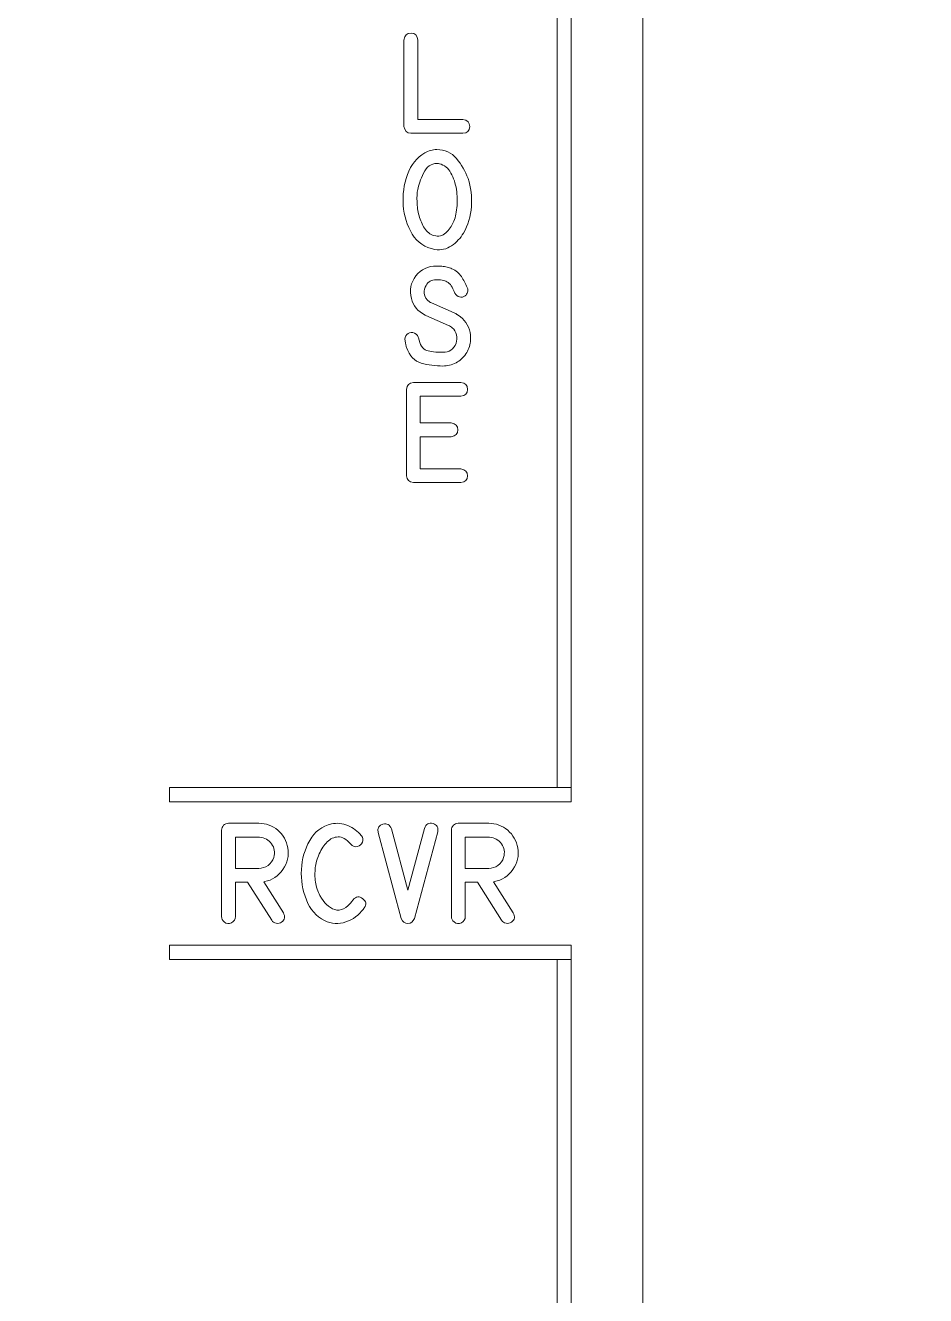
# Model space of a CAD drawing. Header units: millimetres. Extents: x -209 to 236, y -93 to 88.
# Drawn here: x -95.89 to -64.19, y -45.61 to -0.87 of the extents above; entities that cross this region are included whole.
import ezdxf

# ---------------------------------------------------------------- set-up
doc = ezdxf.new("R2010")
doc.units = ezdxf.units.MM
doc.header["$MEASUREMENT"] = 0
doc.layers.add('LED', color=7, linetype='Continuous')

msp = doc.modelspace()

# ---------------------------------------------------------------- linework, layer by layer
at = {"layer": 'LED', "color": 240, "lineweight": 9}
for points in [[(-90.8223, -28.212), (-76.6669, -28.212), (-76.6669, -27.712), (-90.8223, -27.712), (-90.8223, -28.212)], [(-90.8223, -33.7679), (-76.6669, -33.7679), (-76.6669, -33.2679), (-90.8223, -33.2679), (-90.8223, -33.7679)]]:
    msp.add_lwpolyline(points, close=True, dxfattribs=at)
at = {"layer": 'LED', "color": 250, "lineweight": 9}
msp.add_open_spline([(-64.1878, 86.0226), (-64.188, 86.4206), (-64.3464, 86.8023), (-64.628, 87.0836), (-64.628, 87.0836), (-64.9097, 87.3649), (-65.2897, 87.5228), (-65.6878, 87.5226), (-65.6878, 87.5226), (-65.6878, 87.5226), (-207.1378, 87.5226), (-207.1378, 87.5226), (-207.1378, 87.5226), (-207.5358, 87.5223), (-207.9175, 87.3639), (-208.1988, 87.0823), (-208.1988, 87.0823), (-208.4801, 86.8006), (-208.638, 86.4206), (-208.6378, 86.0226), (-208.6378, 86.0226), (-208.6378, 86.0226), (-208.6378, 81.5351), (-208.6378, 81.5351), (-208.6378, 81.5351), (-208.6375, 81.137), (-208.4791, 80.7553), (-208.1975, 80.474), (-208.1975, 80.474), (-207.9158, 80.1927), (-207.5358, 80.0348), (-207.1378, 80.0351), (-207.1378, 80.0351), (-207.1378, 80.0351), (-204.6753, 80.0351), (-204.6753, 80.0351), (-204.6753, 80.0351), (-202.5317, 80.0351), (-200.5509, 78.8915), (-199.4791, 77.0351), (-199.4791, 77.0351), (-198.4073, 75.1787), (-198.4073, 72.8915), (-199.4791, 71.0351), (-199.4791, 71.0351), (-200.5509, 69.1787), (-202.5317, 68.0351), (-204.6753, 68.0351), (-204.6753, 68.0351), (-204.6753, 68.0351), (-207.1378, 68.0351), (-207.1378, 68.0351), (-207.1378, 68.0351), (-207.5358, 68.0348), (-207.9175, 67.8764), (-208.1988, 67.5948), (-208.1988, 67.5948), (-208.4801, 67.3131), (-208.638, 66.9331), (-208.6378, 66.5351), (-208.6378, 66.5351), (-208.6378, 66.5351), (-208.6378, 24.3851), (-208.6378, 24.3851), (-208.6378, 24.3851), (-208.6375, 23.987), (-208.4791, 23.6053), (-208.1975, 23.324), (-208.1975, 23.324), (-207.9158, 23.0427), (-207.5358, 22.8848), (-207.1378, 22.8851), (-207.1378, 22.8851), (-207.1378, 22.8851), (-204.6753, 22.8851), (-204.6753, 22.8851), (-204.6753, 22.8851), (-202.5317, 22.8851), (-200.5509, 21.7415), (-199.4791, 19.8851), (-199.4791, 19.8851), (-198.4073, 18.0287), (-198.4073, 15.7415), (-199.4791, 13.8851), (-199.4791, 13.8851), (-200.5509, 12.0287), (-202.5317, 10.8851), (-204.6753, 10.8851), (-204.6753, 10.8851), (-204.6753, 10.8851), (-207.1378, 10.8851), (-207.1378, 10.8851), (-207.1378, 10.8851), (-207.5358, 10.8848), (-207.9175, 10.7264), (-208.1988, 10.4448), (-208.1988, 10.4448), (-208.4801, 10.1631), (-208.638, 9.7831), (-208.6378, 9.3851), (-208.6378, 9.3851), (-208.6378, 9.3851), (-208.6378, -70.8649), (-208.6378, -70.8649), (-208.6378, -70.8649), (-208.6375, -71.263), (-208.4791, -71.6447), (-208.1975, -71.926), (-208.1975, -71.926), (-207.9158, -72.2073), (-207.5358, -72.3652), (-207.1378, -72.3649), (-207.1378, -72.3649), (-207.1378, -72.3649), (-204.6753, -72.3649), (-204.6753, -72.3649), (-204.6753, -72.3649), (-202.5317, -72.3649), (-200.5509, -73.5085), (-199.4791, -75.3649), (-199.4791, -75.3649), (-198.4073, -77.2213), (-198.4073, -79.5085), (-199.4791, -81.3649), (-199.4791, -81.3649), (-200.5509, -83.2213), (-202.5317, -84.3649), (-204.6753, -84.3649), (-204.6753, -84.3649), (-204.6753, -84.3649), (-207.1378, -84.3649), (-207.1378, -84.3649), (-207.1378, -84.3649), (-207.5358, -84.3652), (-207.9175, -84.5236), (-208.1988, -84.8052), (-208.1988, -84.8052), (-208.4801, -85.0869), (-208.638, -85.4669), (-208.6378, -85.8649), (-208.6378, -85.8649), (-208.6378, -85.8649), (-208.6378, -90.3524), (-208.6378, -90.3524), (-208.6378, -90.3524), (-208.6375, -90.7505), (-208.4791, -91.1322), (-208.1975, -91.4135), (-208.1975, -91.4135), (-207.9158, -91.6948), (-207.5358, -91.8527), (-207.1378, -91.8524), (-207.1378, -91.8524), (-207.1378, -91.8524), (-65.6878, -91.8524), (-65.6878, -91.8524), (-65.6878, -91.8524), (-65.2897, -91.8522), (-64.908, -91.6938), (-64.6267, -91.4121), (-64.6267, -91.4121), (-64.3454, -91.1305), (-64.1875, -90.7505), (-64.1878, -90.3524), (-64.1878, -90.3524), (-64.1878, -90.3524), (-64.1878, -85.8649), (-64.1878, -85.8649), (-64.1878, -85.8649), (-64.188, -85.4669), (-64.3464, -85.0852), (-64.628, -84.8039), (-64.628, -84.8039), (-64.9097, -84.5226), (-65.2897, -84.3647), (-65.6878, -84.3649), (-65.6878, -84.3649), (-65.6878, -84.3649), (-68.1503, -84.3649), (-68.1503, -84.3649), (-68.1503, -84.3649), (-69.7406, -84.3659), (-71.2661, -83.7352), (-72.3913, -82.6114), (-72.3913, -82.6114), (-73.5165, -81.4876), (-74.1493, -79.9552), (-74.1503, -78.3649), (-74.1503, -78.3649), (-74.1503, -78.3649), (-74.1503, 16.8851), (-74.1503, 16.8851), (-74.1503, 16.8851), (-74.1513, 18.4754), (-73.5205, 20.0009), (-72.3967, 21.1261), (-72.3967, 21.1261), (-71.2729, 22.2514), (-69.7406, 22.8841), (-68.1503, 22.8851), (-68.1503, 22.8851), (-68.1503, 22.8851), (-65.6878, 22.8851), (-65.6878, 22.8851), (-65.6878, 22.8851), (-65.2897, 22.8853), (-64.908, 23.0437), (-64.6267, 23.3254), (-64.6267, 23.3254), (-64.3454, 23.607), (-64.1875, 23.987), (-64.1878, 24.3851), (-64.1878, 24.3851), (-64.1878, 24.3851), (-64.1878, 66.5351), (-64.1878, 66.5351), (-64.1878, 66.5351), (-64.188, 66.9331), (-64.3464, 67.3148), (-64.628, 67.5961), (-64.628, 67.5961), (-64.9097, 67.8774), (-65.2897, 68.0353), (-65.6878, 68.0351), (-65.6878, 68.0351), (-65.6878, 68.0351), (-68.1503, 68.0351), (-68.1503, 68.0351), (-68.1503, 68.0351), (-70.2939, 68.0351), (-72.2746, 69.1787), (-73.3464, 71.0351), (-73.3464, 71.0351), (-74.4182, 72.8915), (-74.4182, 75.1787), (-73.3464, 77.0351), (-73.3464, 77.0351), (-72.2746, 78.8915), (-70.2939, 80.0351), (-68.1503, 80.0351), (-68.1503, 80.0351), (-68.1503, 80.0351), (-65.6878, 80.0351), (-65.6878, 80.0351), (-65.6878, 80.0351), (-65.2897, 80.0353), (-64.908, 80.1937), (-64.6267, 80.4754), (-64.6267, 80.4754), (-64.3454, 80.757), (-64.1875, 81.137), (-64.1878, 81.5351), (-64.1878, 81.5351), (-64.1878, 81.5351), (-64.1878, 86.0226), (-64.1878, 86.0226)], degree=3, knots=[0, 0, 0, 0, 0.0153846, 0.0153846, 0.0153846, 0.0153846, 0.0307692, 0.0307692, 0.0307692, 0.0307692, 0.0461538, 0.0461538, 0.0461538, 0.0461538, 0.0615385, 0.0615385, 0.0615385, 0.0615385, 0.0769231, 0.0769231, 0.0769231, 0.0769231, 0.0923077, 0.0923077, 0.0923077, 0.0923077, 0.1076923, 0.1076923, 0.1076923, 0.1076923, 0.1230769, 0.1230769, 0.1230769, 0.1230769, 0.1384615, 0.1384615, 0.1384615, 0.1384615, 0.1538462, 0.1538462, 0.1538462, 0.1538462, 0.1692308, 0.1692308, 0.1692308, 0.1692308, 0.1846154, 0.1846154, 0.1846154, 0.1846154, 0.2, 0.2, 0.2, 0.2, 0.2153846, 0.2153846, 0.2153846, 0.2153846, 0.2307692, 0.2307692, 0.2307692, 0.2307692, 0.2461538, 0.2461538, 0.2461538, 0.2461538, 0.2615385, 0.2615385, 0.2615385, 0.2615385, 0.2769231, 0.2769231, 0.2769231, 0.2769231, 0.2923077, 0.2923077, 0.2923077, 0.2923077, 0.3076923, 0.3076923, 0.3076923, 0.3076923, 0.3230769, 0.3230769, 0.3230769, 0.3230769, 0.3384615, 0.3384615, 0.3384615, 0.3384615, 0.3538462, 0.3538462, 0.3538462, 0.3538462, 0.3692308, 0.3692308, 0.3692308, 0.3692308, 0.3846154, 0.3846154, 0.3846154, 0.3846154, 0.4, 0.4, 0.4, 0.4, 0.4153846, 0.4153846, 0.4153846, 0.4153846, 0.4307692, 0.4307692, 0.4307692, 0.4307692, 0.4461538, 0.4461538, 0.4461538, 0.4461538, 0.4615385, 0.4615385, 0.4615385, 0.4615385, 0.4769231, 0.4769231, 0.4769231, 0.4769231, 0.4923077, 0.4923077, 0.4923077, 0.4923077, 0.5076923, 0.5076923, 0.5076923, 0.5076923, 0.5230769, 0.5230769, 0.5230769, 0.5230769, 0.5384615, 0.5384615, 0.5384615, 0.5384615, 0.5538462, 0.5538462, 0.5538462, 0.5538462, 0.5692308, 0.5692308, 0.5692308, 0.5692308, 0.5846154, 0.5846154, 0.5846154, 0.5846154, 0.6, 0.6, 0.6, 0.6, 0.6153846, 0.6153846, 0.6153846, 0.6153846, 0.6307692, 0.6307692, 0.6307692, 0.6307692, 0.6461538, 0.6461538, 0.6461538, 0.6461538, 0.6615385, 0.6615385, 0.6615385, 0.6615385, 0.6769231, 0.6769231, 0.6769231, 0.6769231, 0.6923077, 0.6923077, 0.6923077, 0.6923077, 0.7076923, 0.7076923, 0.7076923, 0.7076923, 0.7230769, 0.7230769, 0.7230769, 0.7230769, 0.7384615, 0.7384615, 0.7384615, 0.7384615, 0.7538462, 0.7538462, 0.7538462, 0.7538462, 0.7692308, 0.7692308, 0.7692308, 0.7692308, 0.7846154, 0.7846154, 0.7846154, 0.7846154, 0.8, 0.8, 0.8, 0.8, 0.8153846, 0.8153846, 0.8153846, 0.8153846, 0.8307692, 0.8307692, 0.8307692, 0.8307692, 0.8461538, 0.8461538, 0.8461538, 0.8461538, 0.8615385, 0.8615385, 0.8615385, 0.8615385, 0.8769231, 0.8769231, 0.8769231, 0.8769231, 0.8923077, 0.8923077, 0.8923077, 0.8923077, 0.9076923, 0.9076923, 0.9076923, 0.9076923, 0.9230769, 0.9230769, 0.9230769, 0.9230769, 0.9384615, 0.9384615, 0.9384615, 0.9384615, 0.9538462, 0.9538462, 0.9538462, 0.9538462, 0.9692308, 0.9692308, 0.9692308, 0.9692308, 1, 1, 1, 1], dxfattribs=at)
at = {"layer": 'LED', "color": 240, "lineweight": 9}
for points, knots in [([(-77.1669, -27.712), (-77.1669, -27.712), (-77.1669, 4.0465), (-77.1669, 4.0465), (-77.1669, 4.0465), (-77.1669, 4.0465), (-77.7104, 4.0465), (-77.7104, 4.0465), (-77.7104, 4.0465), (-77.7104, 4.0465), (-76.9169, 7.0716), (-76.9169, 7.0716), (-76.9169, 7.0716), (-76.9169, 7.0716), (-76.1235, 4.0465), (-76.1235, 4.0465), (-76.1235, 4.0465), (-76.1235, 4.0465), (-76.6669, 4.0465), (-76.6669, 4.0465), (-76.6669, 4.0465), (-76.6669, 4.0465), (-76.6669, -27.712), (-76.6669, -27.712), (-76.6669, -27.712), (-76.6669, -27.712), (-77.1669, -27.712), (-77.1669, -27.712)], [0, 0, 0, 0, 0.125, 0.125, 0.125, 0.125, 0.25, 0.25, 0.25, 0.25, 0.375, 0.375, 0.375, 0.375, 0.5, 0.5, 0.5, 0.5, 0.625, 0.625, 0.625, 0.625, 0.75, 0.75, 0.75, 0.75, 1, 1, 1, 1]), ([(-82.3172, -4.665), (-82.4583, -4.6556), (-82.54, -4.5762), (-82.5618, -4.4257), (-82.5618, -4.4257), (-82.5618, -4.4257), (-82.5618, -1.3801), (-82.5618, -1.3801), (-82.5618, -1.3801), (-82.5377, -1.2149), (-82.4536, -1.1337), (-82.3102, -1.1361), (-82.3102, -1.1361), (-82.1667, -1.139), (-82.0885, -1.2208), (-82.0762, -1.3801), (-82.0762, -1.3801), (-82.0762, -1.3801), (-82.0762, -4.184), (-82.0762, -4.184), (-82.0762, -4.184), (-82.0762, -4.184), (-80.4863, -4.1828), (-80.4863, -4.1828), (-80.4863, -4.1828), (-80.3229, -4.2011), (-80.2423, -4.2834), (-80.2441, -4.4298), (-80.2441, -4.4298), (-80.2459, -4.5762), (-80.327, -4.6544), (-80.4881, -4.665), (-80.4881, -4.665), (-80.4881, -4.665), (-82.3172, -4.665), (-82.3172, -4.665)], [0, 0, 0, 0, 0.1, 0.1, 0.1, 0.1, 0.2, 0.2, 0.2, 0.2, 0.3, 0.3, 0.3, 0.3, 0.4, 0.4, 0.4, 0.4, 0.5, 0.5, 0.5, 0.5, 0.6, 0.6, 0.6, 0.6, 0.7, 0.7, 0.7, 0.7, 0.8, 0.8, 0.8, 0.8, 1, 1, 1, 1]), ([(-80.3035, -6.2536), (-80.1982, -6.5717), (-80.1582, -6.9015), (-80.1841, -7.2437), (-80.1841, -7.2437), (-80.21, -7.5859), (-80.304, -7.8981), (-80.4657, -8.1809), (-80.4657, -8.1809), (-80.568, -8.3567), (-80.7074, -8.506), (-80.8844, -8.6289), (-80.8844, -8.6289), (-81.0613, -8.7518), (-81.2565, -8.7947), (-81.47, -8.7577), (-81.47, -8.7577), (-81.818, -8.6971), (-82.0844, -8.5154), (-82.269, -8.2138), (-82.269, -8.2138), (-82.4542, -7.9116), (-82.56, -7.5753), (-82.5871, -7.2049), (-82.5871, -7.2049), (-82.6141, -6.8345), (-82.5641, -6.4741), (-82.4371, -6.1225), (-82.4371, -6.1225), (-82.3101, -5.7709), (-82.1079, -5.5157), (-81.8298, -5.3558), (-81.8298, -5.3558), (-81.6945, -5.2776), (-81.5523, -5.2388), (-81.4047, -5.2388), (-81.4047, -5.2388), (-81.1219, -5.2388), (-80.8914, -5.3452), (-80.7121, -5.5581), (-80.7121, -5.5581), (-80.5328, -5.7715), (-80.3969, -6.0031), (-80.3035, -6.2536)], [0, 0, 0, 0, 0.0833333, 0.0833333, 0.0833333, 0.0833333, 0.1666667, 0.1666667, 0.1666667, 0.1666667, 0.25, 0.25, 0.25, 0.25, 0.3333333, 0.3333333, 0.3333333, 0.3333333, 0.4166667, 0.4166667, 0.4166667, 0.4166667, 0.5, 0.5, 0.5, 0.5, 0.5833333, 0.5833333, 0.5833333, 0.5833333, 0.6666667, 0.6666667, 0.6666667, 0.6666667, 0.75, 0.75, 0.75, 0.75, 0.8333333, 0.8333333, 0.8333333, 0.8333333, 1, 1, 1, 1]), ([(-81.3906, -5.728), (-81.6017, -5.728), (-81.7616, -5.8414), (-81.8703, -6.069), (-81.8703, -6.069), (-81.9791, -6.2965), (-82.0473, -6.4905), (-82.0761, -6.6511), (-82.0761, -6.6511), (-82.0979, -6.7686), (-82.1061, -6.9103), (-82.1002, -7.0767), (-82.1002, -7.0767), (-82.0944, -7.2431), (-82.0702, -7.4077), (-82.0279, -7.57), (-82.0279, -7.57), (-81.9856, -7.7329), (-81.9215, -7.8793), (-81.8368, -8.0092), (-81.8368, -8.0092), (-81.7516, -8.1397), (-81.6405, -8.2262), (-81.5029, -8.2685), (-81.5029, -8.2685), (-81.3418, -8.3191), (-81.203, -8.2873), (-81.0866, -8.1733), (-81.0866, -8.1733), (-80.9702, -8.0586), (-80.882, -7.9375), (-80.822, -7.8087), (-80.822, -7.8087), (-80.7615, -7.6764), (-80.7197, -7.5036), (-80.6974, -7.2884), (-80.6974, -7.2884), (-80.675, -7.0738), (-80.6803, -6.8592), (-80.7127, -6.6452), (-80.7127, -6.6452), (-80.7456, -6.4312), (-80.8097, -6.2383), (-80.9049, -6.0666), (-80.9049, -6.0666), (-81.0002, -5.895), (-81.136, -5.7856), (-81.3112, -5.7386), (-81.3112, -5.7386), (-81.3341, -5.7315), (-81.3606, -5.728), (-81.3906, -5.728)], [0, 0, 0, 0, 0.0714286, 0.0714286, 0.0714286, 0.0714286, 0.1428571, 0.1428571, 0.1428571, 0.1428571, 0.2142857, 0.2142857, 0.2142857, 0.2142857, 0.2857143, 0.2857143, 0.2857143, 0.2857143, 0.3571429, 0.3571429, 0.3571429, 0.3571429, 0.4285714, 0.4285714, 0.4285714, 0.4285714, 0.5, 0.5, 0.5, 0.5, 0.5714286, 0.5714286, 0.5714286, 0.5714286, 0.6428571, 0.6428571, 0.6428571, 0.6428571, 0.7142857, 0.7142857, 0.7142857, 0.7142857, 0.7857143, 0.7857143, 0.7857143, 0.7857143, 0.8571429, 0.8571429, 0.8571429, 0.8571429, 1, 1, 1, 1]), ([(-80.7964, -10.9925), (-80.7964, -10.9925), (-80.7688, -11.0042), (-80.7688, -11.0042), (-80.7688, -11.0042), (-80.7688, -11.0042), (-80.7376, -11.0195), (-80.7376, -11.0195), (-80.7376, -11.0195), (-80.7376, -11.0195), (-80.71, -11.0354), (-80.71, -11.0354), (-80.71, -11.0354), (-80.7023, -11.0413), (-80.6929, -11.0466), (-80.6835, -11.0519), (-80.6835, -11.0519), (-80.6735, -11.0566), (-80.6641, -11.0624), (-80.6547, -11.0677), (-80.6547, -11.0677), (-80.4278, -11.2171), (-80.2867, -11.424), (-80.2332, -11.688), (-80.2332, -11.688), (-80.2126, -11.7915), (-80.2079, -11.8979), (-80.219, -12.0067), (-80.219, -12.0067), (-80.2379, -12.1631), (-80.2925, -12.3071), (-80.3837, -12.44), (-80.3837, -12.44), (-80.4748, -12.5729), (-80.5895, -12.6752), (-80.727, -12.7475), (-80.727, -12.7475), (-80.8752, -12.8257), (-81.0287, -12.8645), (-81.1874, -12.8645), (-81.1874, -12.8645), (-81.4537, -12.8645), (-81.7077, -12.8304), (-81.9506, -12.7622), (-81.9506, -12.7622), (-82.1928, -12.694), (-82.3656, -12.5112), (-82.4685, -12.2136), (-82.4685, -12.2136), (-82.4827, -12.1754), (-82.4926, -12.1366), (-82.4997, -12.0966), (-82.4997, -12.0966), (-82.5068, -12.0561), (-82.515, -12.0161), (-82.5238, -11.9755), (-82.5238, -11.9755), (-82.5409, -11.8932), (-82.5209, -11.8203), (-82.4627, -11.7568), (-82.4627, -11.7568), (-82.405, -11.6939), (-82.3327, -11.6698), (-82.2469, -11.6845), (-82.2469, -11.6845), (-82.1558, -11.7033), (-82.0928, -11.7592), (-82.057, -11.8532), (-82.057, -11.8532), (-82.057, -11.8532), (-82.0517, -11.8691), (-82.0517, -11.8691), (-82.0517, -11.8691), (-81.997, -12.1184), (-81.9006, -12.2672), (-81.7636, -12.3154), (-81.7636, -12.3154), (-81.626, -12.3636), (-81.4355, -12.3853), (-81.1909, -12.3806), (-81.1909, -12.3806), (-80.9657, -12.3806), (-80.8111, -12.2748), (-80.727, -12.0637), (-80.727, -12.0637), (-80.6906, -11.9696), (-80.6847, -11.8715), (-80.71, -11.7697), (-80.71, -11.7697), (-80.7353, -11.6686), (-80.7852, -11.5834), (-80.8599, -11.5158), (-80.8599, -11.5158), (-80.8934, -11.4869), (-80.9369, -11.4605), (-80.991, -11.4352), (-80.991, -11.4352), (-80.991, -11.4352), (-81.7883, -11.0854), (-81.7883, -11.0854), (-81.7883, -11.0854), (-81.7883, -11.0854), (-81.8142, -11.0713), (-81.8142, -11.0713), (-81.8142, -11.0713), (-82.0752, -10.9337), (-82.2369, -10.7379), (-82.2998, -10.4839), (-82.2998, -10.4839), (-82.3768, -10.1899), (-82.3233, -9.9265), (-82.1387, -9.6925), (-82.1387, -9.6925), (-81.9547, -9.4591), (-81.7124, -9.3421), (-81.4132, -9.3421), (-81.4132, -9.3421), (-81.4132, -9.3421), (-81.2233, -9.3474), (-81.2233, -9.3474), (-81.2233, -9.3474), (-81.1615, -9.3586), (-81.1016, -9.3697), (-81.0445, -9.3809), (-81.0445, -9.3809), (-80.9869, -9.3915), (-80.9287, -9.4103), (-80.8705, -9.4368), (-80.8705, -9.4368), (-80.7259, -9.5044), (-80.6147, -9.5979), (-80.5377, -9.716), (-80.5377, -9.716), (-80.4607, -9.8342), (-80.3913, -9.9624), (-80.3296, -10.1), (-80.3296, -10.1), (-80.3237, -10.1129), (-80.3184, -10.1276), (-80.3137, -10.1447), (-80.3137, -10.1447), (-80.3014, -10.2011), (-80.3072, -10.2522), (-80.3313, -10.2981), (-80.3313, -10.2981), (-80.3449, -10.3269), (-80.3596, -10.3487), (-80.3743, -10.3634), (-80.3743, -10.3634), (-80.389, -10.3787), (-80.4013, -10.3887), (-80.4101, -10.3945), (-80.4101, -10.3945), (-80.4701, -10.4369), (-80.5354, -10.4498), (-80.6065, -10.4322), (-80.6065, -10.4322), (-80.6782, -10.4163), (-80.7323, -10.3704), (-80.7705, -10.2946), (-80.7705, -10.2946), (-80.8005, -10.2281), (-80.8323, -10.1599), (-80.8658, -10.0906), (-80.8658, -10.0906), (-80.8999, -10.0212), (-80.9475, -9.9636), (-81.0081, -9.9171), (-81.0081, -9.9171), (-81.0334, -9.8989), (-81.058, -9.8854), (-81.0816, -9.8771), (-81.0816, -9.8771), (-81.1051, -9.8683), (-81.131, -9.8589), (-81.1598, -9.8483), (-81.1598, -9.8483), (-81.1598, -9.8483), (-81.2715, -9.8295), (-81.2715, -9.8295), (-81.2715, -9.8295), (-81.2715, -9.8295), (-81.4302, -9.8242), (-81.4302, -9.8242), (-81.4302, -9.8242), (-81.5843, -9.8266), (-81.7019, -9.893), (-81.783, -10.0241), (-81.783, -10.0241), (-81.8383, -10.1082), (-81.8588, -10.2017), (-81.8453, -10.3052), (-81.8453, -10.3052), (-81.8294, -10.4322), (-81.7695, -10.5309), (-81.666, -10.6015), (-81.666, -10.6015), (-81.6613, -10.6044), (-81.6566, -10.6085), (-81.6507, -10.6127), (-81.6507, -10.6127), (-81.6448, -10.6162), (-81.6384, -10.6203), (-81.6319, -10.6238), (-81.6319, -10.6238), (-81.6319, -10.6238), (-81.6125, -10.6321), (-81.6125, -10.6321), (-81.6125, -10.6321), (-81.6125, -10.6321), (-81.5919, -10.6409), (-81.5919, -10.6409), (-81.5919, -10.6409), (-81.5919, -10.6409), (-80.7964, -10.9925), (-80.7964, -10.9925)], [0, 0, 0, 0, 0.0181818, 0.0181818, 0.0181818, 0.0181818, 0.0363636, 0.0363636, 0.0363636, 0.0363636, 0.0545455, 0.0545455, 0.0545455, 0.0545455, 0.0727273, 0.0727273, 0.0727273, 0.0727273, 0.0909091, 0.0909091, 0.0909091, 0.0909091, 0.1090909, 0.1090909, 0.1090909, 0.1090909, 0.1272727, 0.1272727, 0.1272727, 0.1272727, 0.1454545, 0.1454545, 0.1454545, 0.1454545, 0.1636364, 0.1636364, 0.1636364, 0.1636364, 0.1818182, 0.1818182, 0.1818182, 0.1818182, 0.2, 0.2, 0.2, 0.2, 0.2181818, 0.2181818, 0.2181818, 0.2181818, 0.2363636, 0.2363636, 0.2363636, 0.2363636, 0.2545455, 0.2545455, 0.2545455, 0.2545455, 0.2727273, 0.2727273, 0.2727273, 0.2727273, 0.2909091, 0.2909091, 0.2909091, 0.2909091, 0.3090909, 0.3090909, 0.3090909, 0.3090909, 0.3272727, 0.3272727, 0.3272727, 0.3272727, 0.3454545, 0.3454545, 0.3454545, 0.3454545, 0.3636364, 0.3636364, 0.3636364, 0.3636364, 0.3818182, 0.3818182, 0.3818182, 0.3818182, 0.4, 0.4, 0.4, 0.4, 0.4181818, 0.4181818, 0.4181818, 0.4181818, 0.4363636, 0.4363636, 0.4363636, 0.4363636, 0.4545455, 0.4545455, 0.4545455, 0.4545455, 0.4727273, 0.4727273, 0.4727273, 0.4727273, 0.4909091, 0.4909091, 0.4909091, 0.4909091, 0.5090909, 0.5090909, 0.5090909, 0.5090909, 0.5272727, 0.5272727, 0.5272727, 0.5272727, 0.5454545, 0.5454545, 0.5454545, 0.5454545, 0.5636364, 0.5636364, 0.5636364, 0.5636364, 0.5818182, 0.5818182, 0.5818182, 0.5818182, 0.6, 0.6, 0.6, 0.6, 0.6181818, 0.6181818, 0.6181818, 0.6181818, 0.6363636, 0.6363636, 0.6363636, 0.6363636, 0.6545455, 0.6545455, 0.6545455, 0.6545455, 0.6727273, 0.6727273, 0.6727273, 0.6727273, 0.6909091, 0.6909091, 0.6909091, 0.6909091, 0.7090909, 0.7090909, 0.7090909, 0.7090909, 0.7272727, 0.7272727, 0.7272727, 0.7272727, 0.7454545, 0.7454545, 0.7454545, 0.7454545, 0.7636364, 0.7636364, 0.7636364, 0.7636364, 0.7818182, 0.7818182, 0.7818182, 0.7818182, 0.8, 0.8, 0.8, 0.8, 0.8181818, 0.8181818, 0.8181818, 0.8181818, 0.8363636, 0.8363636, 0.8363636, 0.8363636, 0.8545455, 0.8545455, 0.8545455, 0.8545455, 0.8727273, 0.8727273, 0.8727273, 0.8727273, 0.8909091, 0.8909091, 0.8909091, 0.8909091, 0.9090909, 0.9090909, 0.9090909, 0.9090909, 0.9272727, 0.9272727, 0.9272727, 0.9272727, 0.9454545, 0.9454545, 0.9454545, 0.9454545, 0.9636364, 0.9636364, 0.9636364, 0.9636364, 1, 1, 1, 1]), ([(-80.5627, -13.9258), (-80.5627, -13.9258), (-81.9908, -13.9258), (-81.9908, -13.9258), (-81.9908, -13.9258), (-81.9908, -13.9258), (-81.9908, -14.8682), (-81.9908, -14.8682), (-81.9908, -14.8682), (-81.9908, -14.8682), (-80.9019, -14.8682), (-80.9019, -14.8682), (-80.9019, -14.8682), (-80.7391, -14.8923), (-80.6579, -14.9741), (-80.6585, -15.1134), (-80.6585, -15.1134), (-80.6591, -15.2533), (-80.7402, -15.3345), (-80.9019, -15.3574), (-80.9019, -15.3574), (-80.9019, -15.3574), (-81.9908, -15.3574), (-81.9908, -15.3574), (-81.9908, -15.3574), (-81.9908, -15.3574), (-81.9908, -16.4892), (-81.9908, -16.4892), (-81.9908, -16.4892), (-81.9908, -16.4892), (-80.5627, -16.4892), (-80.5627, -16.4892), (-80.5627, -16.4892), (-80.401, -16.5133), (-80.3199, -16.5939), (-80.3199, -16.732), (-80.3199, -16.732), (-80.3199, -16.8696), (-80.401, -16.9502), (-80.5627, -16.9731), (-80.5627, -16.9731), (-80.5627, -16.9731), (-82.2301, -16.9731), (-82.2301, -16.9731), (-82.2301, -16.9731), (-82.3736, -16.9549), (-82.4553, -16.8731), (-82.4747, -16.7285), (-82.4747, -16.7285), (-82.4747, -16.7285), (-82.4747, -13.6865), (-82.4747, -13.6865), (-82.4747, -13.6865), (-82.4529, -13.5348), (-82.3712, -13.4548), (-82.2301, -13.4454), (-82.2301, -13.4454), (-82.2301, -13.4454), (-80.5627, -13.4454), (-80.5627, -13.4454), (-80.5627, -13.4454), (-80.401, -13.4577), (-80.3199, -13.5389), (-80.3205, -13.6876), (-80.3205, -13.6876), (-80.321, -13.8364), (-80.4022, -13.9158), (-80.5627, -13.9258)], [0, 0, 0, 0, 0.0555556, 0.0555556, 0.0555556, 0.0555556, 0.1111111, 0.1111111, 0.1111111, 0.1111111, 0.1666667, 0.1666667, 0.1666667, 0.1666667, 0.2222222, 0.2222222, 0.2222222, 0.2222222, 0.2777778, 0.2777778, 0.2777778, 0.2777778, 0.3333333, 0.3333333, 0.3333333, 0.3333333, 0.3888889, 0.3888889, 0.3888889, 0.3888889, 0.4444444, 0.4444444, 0.4444444, 0.4444444, 0.5, 0.5, 0.5, 0.5, 0.5555556, 0.5555556, 0.5555556, 0.5555556, 0.6111111, 0.6111111, 0.6111111, 0.6111111, 0.6666667, 0.6666667, 0.6666667, 0.6666667, 0.7222222, 0.7222222, 0.7222222, 0.7222222, 0.7777778, 0.7777778, 0.7777778, 0.7777778, 0.8333333, 0.8333333, 0.8333333, 0.8333333, 0.8888889, 0.8888889, 0.8888889, 0.8888889, 1, 1, 1, 1]), ([(-86.8091, -32.1272), (-86.7356, -32.2571), (-86.7562, -32.3659), (-86.8708, -32.4547), (-86.8708, -32.4547), (-86.9261, -32.4935), (-86.9896, -32.507), (-87.0613, -32.494), (-87.0613, -32.494), (-87.133, -32.4817), (-87.1854, -32.4458), (-87.2189, -32.3876), (-87.2189, -32.3876), (-87.2189, -32.3876), (-88.0679, -31.0453), (-88.0679, -31.0453), (-88.0679, -31.0453), (-88.0679, -31.0453), (-88.4989, -31.0453), (-88.4989, -31.0453), (-88.4989, -31.0453), (-88.4989, -31.0453), (-88.4989, -32.2583), (-88.4989, -32.2583), (-88.4989, -32.2583), (-88.4989, -32.3582), (-88.5441, -32.43), (-88.6347, -32.4746), (-88.6347, -32.4746), (-88.7258, -32.5187), (-88.8105, -32.5105), (-88.8898, -32.4494), (-88.8898, -32.4494), (-88.9528, -32.4023), (-88.9845, -32.3388), (-88.9845, -32.2583), (-88.9845, -32.2583), (-88.9845, -32.2583), (-88.9845, -29.2145), (-88.9845, -29.2145), (-88.9845, -29.2145), (-88.9845, -29.148), (-88.961, -29.091), (-88.9145, -29.044), (-88.9145, -29.044), (-88.8681, -28.9969), (-88.8111, -28.9734), (-88.7434, -28.9734), (-88.7434, -28.9734), (-88.7434, -28.9734), (-87.674, -28.9734), (-87.674, -28.9734), (-87.674, -28.9734), (-87.4164, -28.9734), (-87.193, -29.0551), (-87.0037, -29.2186), (-87.0037, -29.2186), (-86.8144, -29.3826), (-86.6962, -29.5902), (-86.6503, -29.8418), (-86.6503, -29.8418), (-86.6021, -30.1117), (-86.6592, -30.3639), (-86.822, -30.5985), (-86.822, -30.5985), (-86.9843, -30.8337), (-87.2001, -30.976), (-87.4688, -31.0265), (-87.4688, -31.0265), (-87.4688, -31.0265), (-87.5017, -31.0318), (-87.5017, -31.0318), (-87.5017, -31.0318), (-87.5017, -31.0318), (-86.8091, -32.1272), (-86.8091, -32.1272)], [0, 0, 0, 0, 0.05, 0.05, 0.05, 0.05, 0.1, 0.1, 0.1, 0.1, 0.15, 0.15, 0.15, 0.15, 0.2, 0.2, 0.2, 0.2, 0.25, 0.25, 0.25, 0.25, 0.3, 0.3, 0.3, 0.3, 0.35, 0.35, 0.35, 0.35, 0.4, 0.4, 0.4, 0.4, 0.45, 0.45, 0.45, 0.45, 0.5, 0.5, 0.5, 0.5, 0.55, 0.55, 0.55, 0.55, 0.6, 0.6, 0.6, 0.6, 0.65, 0.65, 0.65, 0.65, 0.7, 0.7, 0.7, 0.7, 0.75, 0.75, 0.75, 0.75, 0.8, 0.8, 0.8, 0.8, 0.85, 0.85, 0.85, 0.85, 0.9, 0.9, 0.9, 0.9, 1, 1, 1, 1]), ([(-83.9587, -31.9496), (-83.9587, -31.9496), (-83.974, -31.9725), (-83.974, -31.9725), (-83.974, -31.9725), (-83.9775, -31.9766), (-83.9804, -31.9808), (-83.9828, -31.9843), (-83.9828, -31.9843), (-83.9845, -31.9878), (-83.9869, -31.9913), (-83.9892, -31.9949), (-83.9892, -31.9949), (-84.1468, -32.2071), (-84.3532, -32.3582), (-84.6089, -32.4488), (-84.6089, -32.4488), (-84.8641, -32.5387), (-85.1158, -32.5223), (-85.3639, -32.3994), (-85.3639, -32.3994), (-85.652, -32.2559), (-85.8636, -32.0125), (-85.9989, -31.6692), (-85.9989, -31.6692), (-86.1335, -31.3258), (-86.1917, -30.9689), (-86.1729, -30.5985), (-86.1729, -30.5985), (-86.1535, -30.2281), (-86.0559, -29.8883), (-85.8801, -29.5778), (-85.8801, -29.5778), (-85.7037, -29.268), (-85.4479, -29.0739), (-85.1122, -28.9957), (-85.1122, -28.9957), (-84.9194, -28.9511), (-84.7271, -28.9699), (-84.5354, -29.0516), (-84.5354, -29.0516), (-84.3438, -29.1339), (-84.1862, -29.2491), (-84.0633, -29.3973), (-84.0633, -29.3973), (-84.0621, -29.3973), (-84.0592, -29.4008), (-84.0551, -29.4091), (-84.0551, -29.4091), (-84.0022, -29.4779), (-83.991, -29.5537), (-84.0222, -29.6354), (-84.0222, -29.6354), (-84.0533, -29.7177), (-84.1098, -29.7689), (-84.1927, -29.7901), (-84.1927, -29.7901), (-84.2809, -29.813), (-84.3626, -29.7865), (-84.4373, -29.7107), (-84.4373, -29.7107), (-84.5913, -29.5314), (-84.7395, -29.4455), (-84.8817, -29.452), (-84.8817, -29.452), (-85.024, -29.459), (-85.1516, -29.5178), (-85.2639, -29.6278), (-85.2639, -29.6278), (-85.3768, -29.7383), (-85.4703, -29.8794), (-85.545, -30.0517), (-85.545, -30.0517), (-85.6196, -30.224), (-85.6655, -30.3851), (-85.6825, -30.5356), (-85.6825, -30.5356), (-85.7031, -30.7031), (-85.7013, -30.8719), (-85.6767, -31.0412), (-85.6767, -31.0412), (-85.652, -31.2105), (-85.6002, -31.3699), (-85.5208, -31.5192), (-85.5208, -31.5192), (-85.3827, -31.7809), (-85.2092, -31.9449), (-84.9999, -32.0107), (-84.9999, -32.0107), (-84.79, -32.0772), (-84.5854, -31.9766), (-84.3855, -31.7103), (-84.3855, -31.7103), (-84.3761, -31.6991), (-84.3655, -31.6838), (-84.3526, -31.6656), (-84.3526, -31.6656), (-84.245, -31.5463), (-84.1309, -31.5339), (-84.011, -31.6286), (-84.011, -31.6286), (-83.8911, -31.7232), (-83.8734, -31.8302), (-83.9587, -31.9496)], [0, 0, 0, 0, 0.037037, 0.037037, 0.037037, 0.037037, 0.0740741, 0.0740741, 0.0740741, 0.0740741, 0.1111111, 0.1111111, 0.1111111, 0.1111111, 0.1481481, 0.1481481, 0.1481481, 0.1481481, 0.1851852, 0.1851852, 0.1851852, 0.1851852, 0.2222222, 0.2222222, 0.2222222, 0.2222222, 0.2592593, 0.2592593, 0.2592593, 0.2592593, 0.2962963, 0.2962963, 0.2962963, 0.2962963, 0.3333333, 0.3333333, 0.3333333, 0.3333333, 0.3703704, 0.3703704, 0.3703704, 0.3703704, 0.4074074, 0.4074074, 0.4074074, 0.4074074, 0.4444444, 0.4444444, 0.4444444, 0.4444444, 0.4814815, 0.4814815, 0.4814815, 0.4814815, 0.5185185, 0.5185185, 0.5185185, 0.5185185, 0.5555556, 0.5555556, 0.5555556, 0.5555556, 0.5925926, 0.5925926, 0.5925926, 0.5925926, 0.6296296, 0.6296296, 0.6296296, 0.6296296, 0.6666667, 0.6666667, 0.6666667, 0.6666667, 0.7037037, 0.7037037, 0.7037037, 0.7037037, 0.7407407, 0.7407407, 0.7407407, 0.7407407, 0.7777778, 0.7777778, 0.7777778, 0.7777778, 0.8148148, 0.8148148, 0.8148148, 0.8148148, 0.8518519, 0.8518519, 0.8518519, 0.8518519, 0.8888889, 0.8888889, 0.8888889, 0.8888889, 0.9259259, 0.9259259, 0.9259259, 0.9259259, 1, 1, 1, 1]), ([(-83.4742, -29.2991), (-83.4959, -29.1357), (-83.4377, -29.0357), (-83.2996, -28.9993), (-83.2996, -28.9993), (-83.1608, -28.9622), (-83.0626, -29.0204), (-83.0038, -29.1733), (-83.0038, -29.1733), (-83.0038, -29.1733), (-82.4235, -31.3228), (-82.4235, -31.3228), (-82.4235, -31.3228), (-82.4235, -31.3228), (-81.8397, -29.1527), (-81.8397, -29.1527), (-81.8397, -29.1527), (-81.7809, -28.9975), (-81.6797, -28.9411), (-81.5363, -28.9828), (-81.5363, -28.9828), (-81.3928, -29.0246), (-81.3376, -29.1233), (-81.3711, -29.2785), (-81.3711, -29.2785), (-81.3711, -29.2785), (-82.1907, -32.3218), (-82.1907, -32.3218), (-82.1907, -32.3218), (-82.2371, -32.44), (-82.3136, -32.4999), (-82.4217, -32.5005), (-82.4217, -32.5005), (-82.5299, -32.5011), (-82.6081, -32.4435), (-82.6575, -32.3288), (-82.6575, -32.3288), (-82.6575, -32.3288), (-83.4742, -29.2991), (-83.4742, -29.2991)], [0, 0, 0, 0, 0.0909091, 0.0909091, 0.0909091, 0.0909091, 0.1818182, 0.1818182, 0.1818182, 0.1818182, 0.2727273, 0.2727273, 0.2727273, 0.2727273, 0.3636364, 0.3636364, 0.3636364, 0.3636364, 0.4545455, 0.4545455, 0.4545455, 0.4545455, 0.5454545, 0.5454545, 0.5454545, 0.5454545, 0.6363636, 0.6363636, 0.6363636, 0.6363636, 0.7272727, 0.7272727, 0.7272727, 0.7272727, 0.8181818, 0.8181818, 0.8181818, 0.8181818, 1, 1, 1, 1]), ([(-78.7118, -32.1272), (-78.6383, -32.2571), (-78.6589, -32.3659), (-78.7735, -32.4547), (-78.7735, -32.4547), (-78.8288, -32.4935), (-78.8923, -32.507), (-78.964, -32.494), (-78.964, -32.494), (-79.0357, -32.4817), (-79.0881, -32.4458), (-79.1216, -32.3876), (-79.1216, -32.3876), (-79.1216, -32.3876), (-79.9706, -31.0453), (-79.9706, -31.0453), (-79.9706, -31.0453), (-79.9706, -31.0453), (-80.4016, -31.0453), (-80.4016, -31.0453), (-80.4016, -31.0453), (-80.4016, -31.0453), (-80.4016, -32.2583), (-80.4016, -32.2583), (-80.4016, -32.2583), (-80.4016, -32.3582), (-80.4468, -32.43), (-80.5374, -32.4746), (-80.5374, -32.4746), (-80.6285, -32.5187), (-80.7132, -32.5105), (-80.7925, -32.4494), (-80.7925, -32.4494), (-80.8555, -32.4023), (-80.8872, -32.3388), (-80.8872, -32.2583), (-80.8872, -32.2583), (-80.8872, -32.2583), (-80.8872, -29.2145), (-80.8872, -29.2145), (-80.8872, -29.2145), (-80.8872, -29.148), (-80.8637, -29.091), (-80.8172, -29.044), (-80.8172, -29.044), (-80.7708, -28.9969), (-80.7138, -28.9734), (-80.6461, -28.9734), (-80.6461, -28.9734), (-80.6461, -28.9734), (-79.5767, -28.9734), (-79.5767, -28.9734), (-79.5767, -28.9734), (-79.3191, -28.9734), (-79.0957, -29.0551), (-78.9064, -29.2186), (-78.9064, -29.2186), (-78.7171, -29.3826), (-78.5989, -29.5902), (-78.553, -29.8418), (-78.553, -29.8418), (-78.5048, -30.1117), (-78.5619, -30.3639), (-78.7247, -30.5985), (-78.7247, -30.5985), (-78.887, -30.8337), (-79.1028, -30.976), (-79.3715, -31.0265), (-79.3715, -31.0265), (-79.3715, -31.0265), (-79.4044, -31.0318), (-79.4044, -31.0318), (-79.4044, -31.0318), (-79.4044, -31.0318), (-78.7118, -32.1272), (-78.7118, -32.1272)], [0, 0, 0, 0, 0.05, 0.05, 0.05, 0.05, 0.1, 0.1, 0.1, 0.1, 0.15, 0.15, 0.15, 0.15, 0.2, 0.2, 0.2, 0.2, 0.25, 0.25, 0.25, 0.25, 0.3, 0.3, 0.3, 0.3, 0.35, 0.35, 0.35, 0.35, 0.4, 0.4, 0.4, 0.4, 0.45, 0.45, 0.45, 0.45, 0.5, 0.5, 0.5, 0.5, 0.55, 0.55, 0.55, 0.55, 0.6, 0.6, 0.6, 0.6, 0.65, 0.65, 0.65, 0.65, 0.7, 0.7, 0.7, 0.7, 0.75, 0.75, 0.75, 0.75, 0.8, 0.8, 0.8, 0.8, 0.85, 0.85, 0.85, 0.85, 0.9, 0.9, 0.9, 0.9, 1, 1, 1, 1]), ([(-87.674, -30.5615), (-87.5564, -30.5615), (-87.4482, -30.5262), (-87.3488, -30.4544), (-87.3488, -30.4544), (-87.2495, -30.3833), (-87.183, -30.2904), (-87.1483, -30.1758), (-87.1483, -30.1758), (-87.0942, -29.9988), (-87.1189, -29.8389), (-87.2224, -29.696), (-87.2224, -29.696), (-87.3259, -29.5531), (-87.4682, -29.4743), (-87.6493, -29.459), (-87.6493, -29.459), (-87.6493, -29.459), (-88.4989, -29.459), (-88.4989, -29.459), (-88.4989, -29.459), (-88.4989, -29.459), (-88.4989, -30.5615), (-88.4989, -30.5615), (-88.4989, -30.5615), (-88.4989, -30.5615), (-87.674, -30.5615), (-87.674, -30.5615)], [0, 0, 0, 0, 0.125, 0.125, 0.125, 0.125, 0.25, 0.25, 0.25, 0.25, 0.375, 0.375, 0.375, 0.375, 0.5, 0.5, 0.5, 0.5, 0.625, 0.625, 0.625, 0.625, 0.75, 0.75, 0.75, 0.75, 1, 1, 1, 1]), ([(-79.5767, -30.5615), (-79.4591, -30.5615), (-79.3509, -30.5262), (-79.2515, -30.4544), (-79.2515, -30.4544), (-79.1522, -30.3833), (-79.0857, -30.2904), (-79.051, -30.1758), (-79.051, -30.1758), (-78.9969, -29.9988), (-79.0216, -29.8389), (-79.1251, -29.696), (-79.1251, -29.696), (-79.2286, -29.5531), (-79.3709, -29.4743), (-79.552, -29.459), (-79.552, -29.459), (-79.552, -29.459), (-80.4016, -29.459), (-80.4016, -29.459), (-80.4016, -29.459), (-80.4016, -29.459), (-80.4016, -30.5615), (-80.4016, -30.5615), (-80.4016, -30.5615), (-80.4016, -30.5615), (-79.5767, -30.5615), (-79.5767, -30.5615)], [0, 0, 0, 0, 0.125, 0.125, 0.125, 0.125, 0.25, 0.25, 0.25, 0.25, 0.375, 0.375, 0.375, 0.375, 0.5, 0.5, 0.5, 0.5, 0.625, 0.625, 0.625, 0.625, 0.75, 0.75, 0.75, 0.75, 1, 1, 1, 1]), ([(-76.1235, -65.5264), (-76.1235, -65.5264), (-76.9169, -68.5515), (-76.9169, -68.5515), (-76.9169, -68.5515), (-76.9169, -68.5515), (-77.7104, -65.5264), (-77.7104, -65.5264), (-77.7104, -65.5264), (-77.7104, -65.5264), (-77.1669, -65.5264), (-77.1669, -65.5264), (-77.1669, -65.5264), (-77.1669, -65.5264), (-77.1669, -33.7679), (-77.1669, -33.7679), (-77.1669, -33.7679), (-77.1669, -33.7679), (-76.6669, -33.7679), (-76.6669, -33.7679), (-76.6669, -33.7679), (-76.6669, -33.7679), (-76.6669, -65.5264), (-76.6669, -65.5264), (-76.6669, -65.5264), (-76.6669, -65.5264), (-76.1235, -65.5264), (-76.1235, -65.5264)], [0, 0, 0, 0, 0.125, 0.125, 0.125, 0.125, 0.25, 0.25, 0.25, 0.25, 0.375, 0.375, 0.375, 0.375, 0.5, 0.5, 0.5, 0.5, 0.625, 0.625, 0.625, 0.625, 0.75, 0.75, 0.75, 0.75, 1, 1, 1, 1])]:
    msp.add_open_spline(points, degree=3, knots=knots, dxfattribs=at)

doc.saveas('drawing.dxf')
